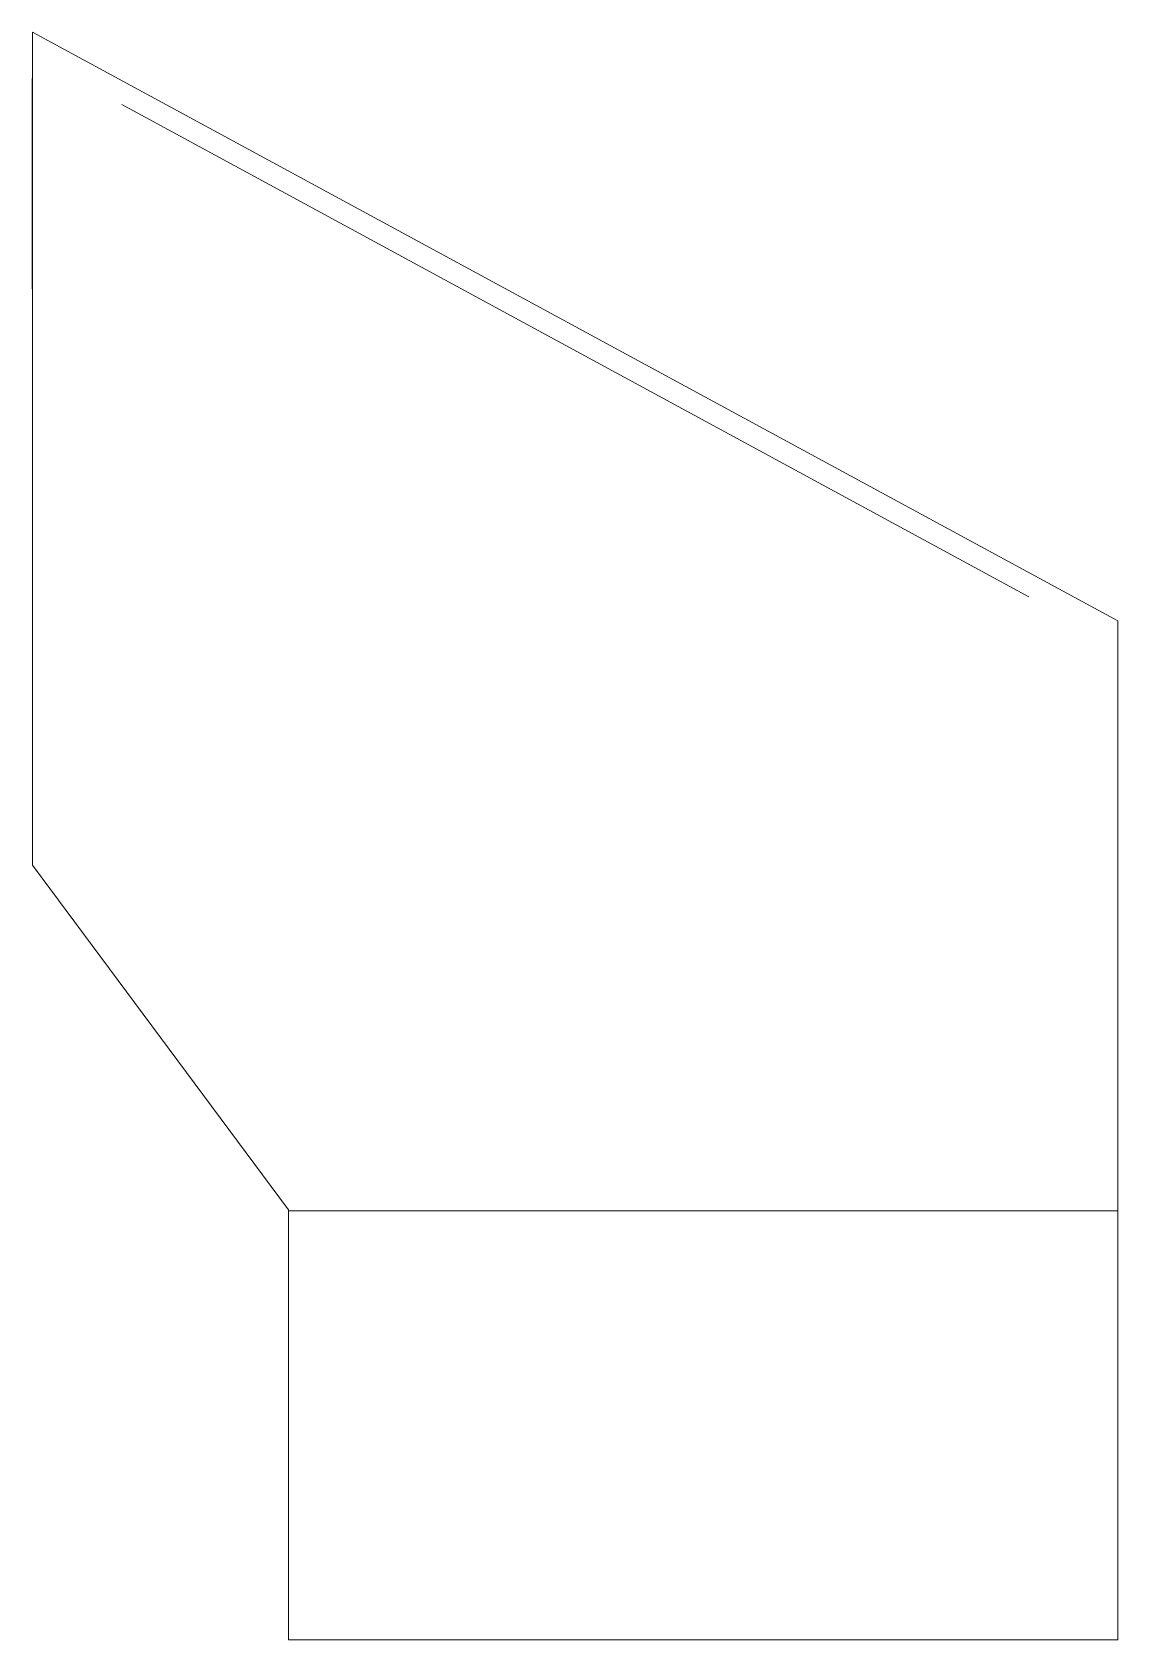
# Model space of a CAD drawing. Header units: millimetres. Extents: x 2263 to 6070, y 2876 to 5287.
# Drawn here: x 2263.3 to 2524.2, y 3722.7 to 4109.2 of the extents above; entities that cross this region are included whole.
import ezdxf

# ---------------------------------------------------------------- set-up
doc = ezdxf.new("R2010")
doc.units = ezdxf.units.MM

msp = doc.modelspace()

# ---------------------------------------------------------------- linework, layer by layer
at = {"color": 7, "linetype": 'Continuous', "lineweight": 15}
for p, q in [((2263.4218, 4109.1664), (2524.1781, 3967.6129)), ((2263.4218, 4103.3656), (2263.4218, 4109.1664)), ((2263.4218, 3908.9428), (2263.4218, 4103.3656)), ((2263.3128, 4097.9893), (2263.3128, 4047.9893)), ((2263.3128, 4097.9893), (2263.4218, 4097.9893)), ((2524.1781, 3967.6129), (2524.1781, 3961.8122)), ((2524.1781, 3825.8231), (2524.1781, 3961.8122)), ((2263.4218, 3908.9428), (2324.8845, 3826.0595)), ((2324.8845, 3825.8231), (2324.8845, 3826.0595)), ((2324.8845, 3825.8231), (2524.1781, 3825.8231)), ((2324.8845, 3825.8231), (2324.8858, 3722.6883)), ((2524.1781, 3825.8231), (2524.1781, 3722.6883)), ((2524.1781, 3722.6883), (2324.8858, 3722.6883))]:
    msp.add_line(p, q, dxfattribs=at)
at = {"color": 8, "linetype": 'Continuous', "lineweight": 15}
msp.add_line((2502.7685, 3973.4345), (2284.8313, 4091.7433), dxfattribs=at)
at = {"color": 7, "linetype": 'Continuous', "lineweight": 15}
msp.add_arc((2265.8128, 4047.9893), 2.5, 180, 196.983178, dxfattribs=at)

doc.saveas('drawing.dxf')
